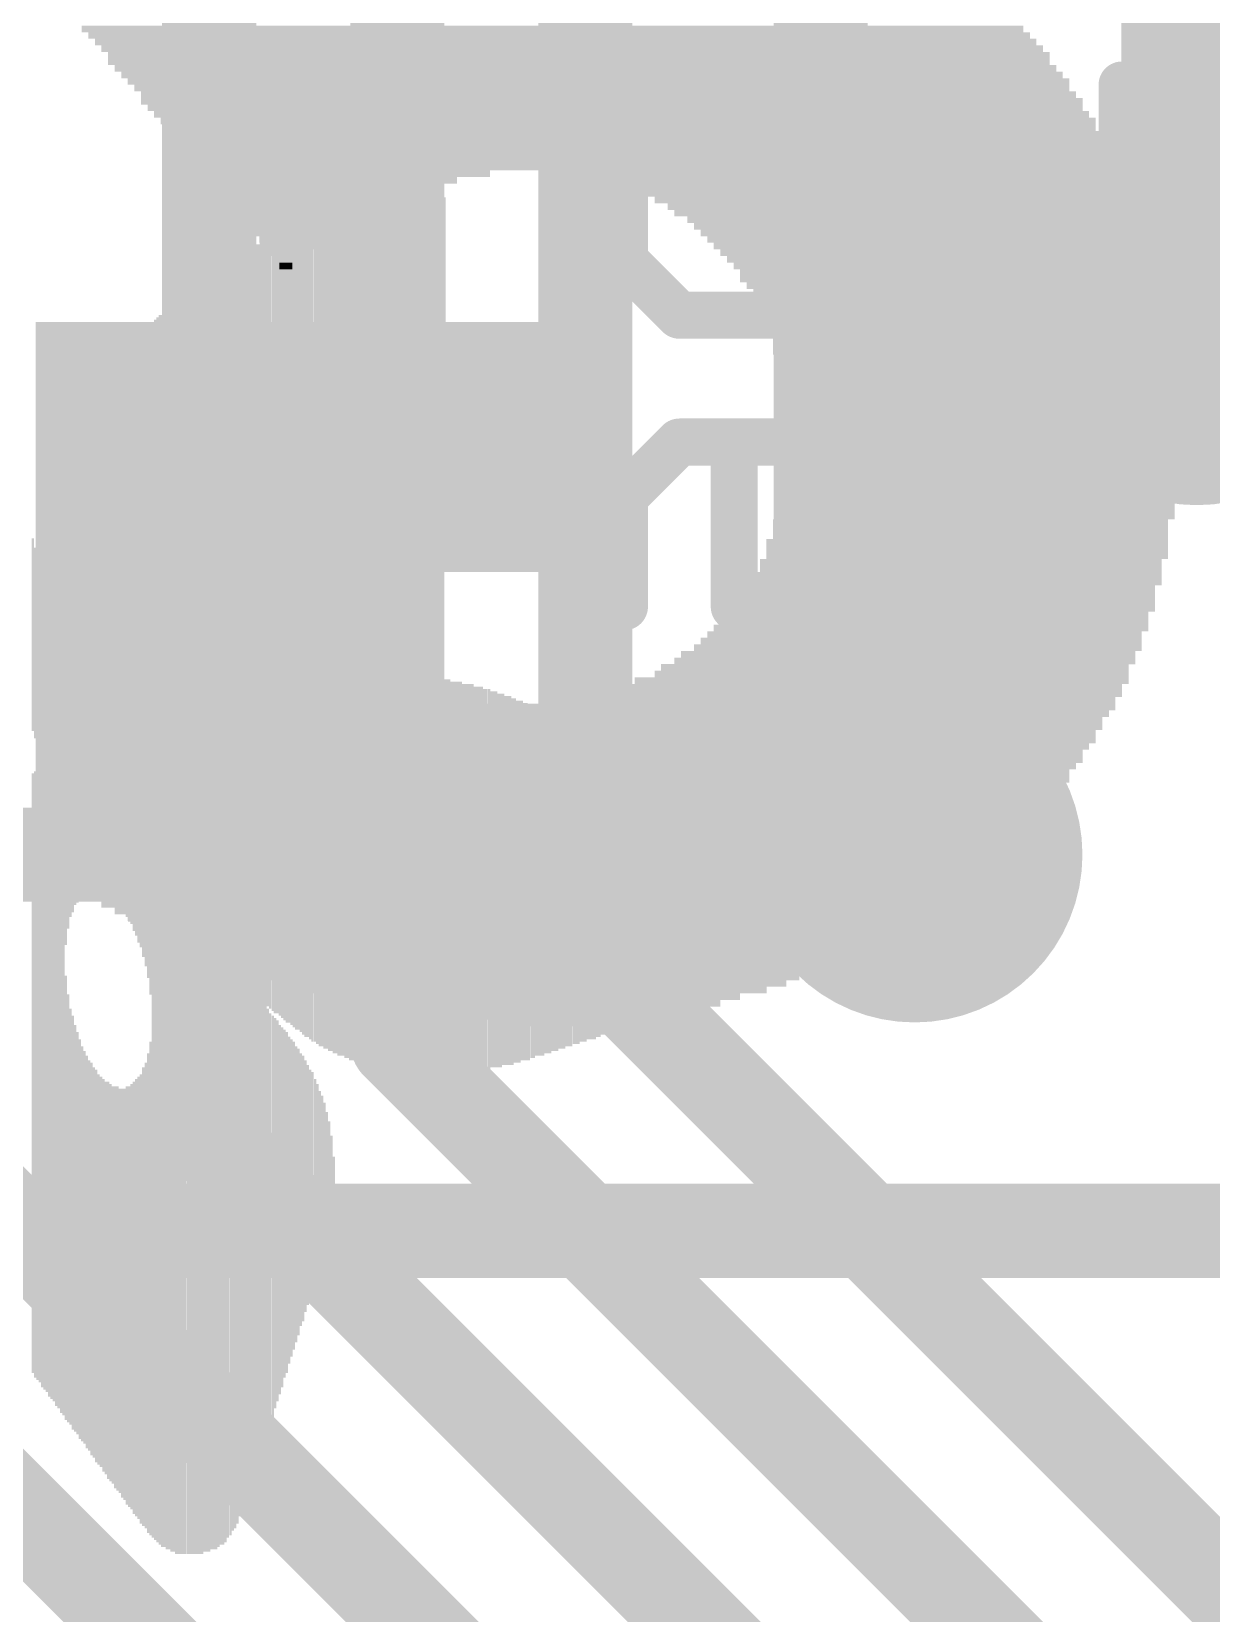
# Model space of a CAD drawing. Extents: x -0.4 to 51.3, y -0.4 to 23.4.
# Drawn here: x 17.174 to 20.359, y 4.174 to 8.446 of the extents above; entities that cross this region are included whole.
import ezdxf

# ---------------------------------------------------------------- set-up
doc = ezdxf.new("R2010")
doc.units = 0
for name, color, linetype in [('1', 12, 'CONTINUOUS'), ('16', 132, 'CONTINUOUS'), ('18', 110, 'CONTINUOUS'), ('21', 40, 'CONTINUOUS'), ('22', 6, 'CONTINUOUS')]:
    doc.layers.add(name, color=color, linetype=linetype)

# ---------------------------------------------------------------- blocks, each defined once
blk = doc.blocks.new('RECT')
blk.add_solid([(-0.5, -0.5), (0.5, -0.5), (-0.5, 0.5), (0.5, 0.5)])
blk = doc.blocks.new('ROUNDV')
at = {"const_width": 0.5}
blk.add_lwpolyline([(0, -0.25, 1), (0, 0.25, 1), (0, -0.25)], format="xyb", dxfattribs=at)

msp = doc.modelspace()

# ---------------------------------------------------------------- linework, layer by layer
at = {"layer": '1', "const_width": 0.254}
for points in [[(17.653, 5.461), (17.653, 10.033)], [(18.161, 9.779), (18.161, 5.715)], [(18.669, 5.969), (18.669, 9.525)], [(19.304, 9.398), (19.304, 6.477)], [(20.2432, 8.6016), (20.2432, 7.6968)], [(20.2432, 7.6968), (20.32, 7.62)], [(19.304, 6.477), (19.558, 6.223)], [(21.082, 3.556), (18.669, 5.969)], [(18.161, 5.715), (20.828, 3.048)], [(20.574, 2.54), (17.653, 5.461)], [(21.082, 1.27), (17.018, 5.334)], [(16.51, 5.08), (19.05, 2.54)]]:
    msp.add_lwpolyline(points, dxfattribs=at)
at = {"layer": '1', "const_width": 0.127}
for points in [[(20.2881, 7.7417, 1), (20.1983, 7.6519)], [(20.1797, 7.6968, 1), (20.3067, 7.6968)], [(20.2751, 7.5751, 1), (20.3649, 7.6649)], [(19.3489, 6.5219, 1), (19.2591, 6.4321)], [(19.2405, 6.477, 1), (19.3675, 6.477)], [(19.5131, 6.1781, 1), (19.6029, 6.2679)], [(18.7139, 6.0139, 1), (18.6241, 5.9241)], [(18.6055, 5.969, 1), (18.7325, 5.969)], [(18.2059, 5.7599, 1), (18.1161, 5.6701)], [(18.0975, 5.715, 1), (18.2245, 5.715)], [(17.6979, 5.5059, 1), (17.6081, 5.4161)], [(17.5895, 5.461, 1), (17.7165, 5.461)]]:
    msp.add_lwpolyline(points, format="xyb", dxfattribs=at)
at = {"layer": '16', "const_width": 0.254}
for points in [[(20.32, 14.986), (20.32, 7.62)], [(22.225, 7.62), (20.32, 7.62)], [(19.558, 6.223), (13.462, 6.223)], [(20.828, 5.207), (14.097, 5.207)]]:
    msp.add_lwpolyline(points, dxfattribs=at)
at = {"layer": '16', "const_width": 0.127}
for points in [[(20.32, 7.6835, 1), (20.32, 7.5565)], [(20.2565, 7.62, 1), (20.3835, 7.62)], [(19.558, 6.1595, 1), (19.558, 6.2865)]]:
    msp.add_lwpolyline(points, format="xyb", dxfattribs=at)
at = {"layer": '21'}
for points, const_width in [([(18.4777, 8.3047, 1), (18.4777, 8.2412)], 0.0635), ([(18.8061, 8.2729, 1), (18.7426, 8.2729)], 0.0635), ([(19.3992, 8.2729, 1), (19.3358, 8.2729)], 0.0635), ([(19.3675, 8.2412, 1), (19.3675, 8.3047)], 0.0635), ([(20.1499, 8.3016, 1), (20.0864, 8.3016)], 0.0635), ([(18.7968, 7.8505, 1), (18.7519, 7.8056)], 0.0635), ([(19.39, 7.8056, 1), (19.345, 7.8505)], 0.0635), ([(18.7426, 7.828, 1), (18.8061, 7.828)], 0.0635), ([(19.3358, 7.828, 1), (19.3992, 7.828)], 0.0635), ([(18.9226, 7.7115, 1), (18.9226, 7.648)], 0.0635), ([(18.9002, 7.6573, 1), (18.9451, 7.7022)], 0.0635), ([(19.1968, 7.7022, 1), (19.2417, 7.6573)], 0.0635), ([(19.2192, 7.648, 1), (19.2192, 7.7115)], 0.0635), ([(20.1182, 7.5334, 1), (20.1182, 7.4699)], 0.0635), ([(20.0864, 7.5016, 1), (20.1499, 7.5016)], 0.0635), ([(19.8402, 7.0426, 1), (19.8402, 7.2966, 1), (19.8402, 7.0426)], 0.4064), ([(18.9226, 7.3691, 1), (18.9226, 7.3056)], 0.0635), ([(18.9451, 7.3149, 1), (18.9002, 7.3598)], 0.0635), ([(19.1027, 7.3374, 1), (19.0392, 7.3374)], 0.0635), ([(19.3992, 7.3374, 1), (19.3358, 7.3374)], 0.0635), ([(19.3675, 7.3056, 1), (19.3675, 7.3691)], 0.0635), ([(18.8061, 7.1891, 1), (18.7426, 7.1891)], 0.0635), ([(18.7519, 7.2116, 1), (18.7968, 7.1666)], 0.0635), ([(18.7426, 6.8925, 1), (18.8061, 6.8925)], 0.0635), ([(19.0934, 6.915, 1), (19.0485, 6.8701)], 0.0635), ([(19.0392, 6.8925, 1), (19.1027, 6.8925)], 0.0635), ([(19.3358, 6.8925, 1), (19.3992, 6.8925)], 0.0635), ([(19.39, 6.8701, 1), (19.345, 6.915)], 0.0635), ([(19.1968, 6.7667, 1), (19.2417, 6.7218)], 0.0635), ([(19.1968, 6.7218, 1), (19.2417, 6.7667)], 0.0635)]:
    msp.add_lwpolyline(points, format="xyb", dxfattribs=dict(at, const_width=const_width))
at = {"layer": '21', "const_width": 0.127}
for points in [[(18.4777, 8.2729), (19.3675, 8.2729)], [(18.7743, 7.828), (18.7743, 8.2729)], [(19.3675, 8.2729), (19.3675, 7.828)], [(20.1182, 8.3016), (20.1182, 7.5016)], [(18.9226, 7.6797), (18.7743, 7.828)], [(19.3675, 7.828), (19.2192, 7.6797)], [(19.2192, 7.6797), (18.9226, 7.6797)], [(20.1182, 7.5016), (20.9182, 7.5016)], [(18.7743, 7.1891), (18.9226, 7.3374)], [(18.9226, 7.3374), (19.3675, 7.3374)], [(19.0709, 6.8925), (19.0709, 7.3374)], [(19.3675, 7.3374), (19.3675, 6.8925)], [(18.7743, 6.8925), (18.7743, 7.1891)], [(19.2192, 6.7442), (19.0709, 6.8925)], [(19.3675, 6.8925), (19.2192, 6.7442)]]:
    msp.add_lwpolyline(points, dxfattribs=at)

# ---------------------------------------------------------------- block references
at = {"layer": '18', "xscale": 0.9064, "yscale": 0.9064}
for p in [(20.32, 7.62), (20.32, 7.62), (19.558, 6.223), (19.558, 6.223)]:
    msp.add_blockref('ROUNDV', p, dxfattribs=at)
at = {"layer": '21', "rotation": 270}
for p, xscale, yscale in [((18.0594, 7.3946), 1.3589, 0.0064), ((18.0658, 7.4009), 1.3589, 0.0063), ((18.0721, 7.4041), 1.3526, 0.0064), ((18.0785, 7.4104), 1.3525, 0.0063), ((18.0848, 7.4136), 1.3462, 0.0064), ((18.0912, 7.42), 1.3462, 0.0063), ((18.0975, 7.4232), 1.3399, 0.0064), ((18.1039, 7.4295), 1.3398, 0.0063), ((18.1102, 7.4327), 1.3335, 0.0064), ((18.1166, 7.439), 1.3335, 0.0063), ((18.1229, 7.4422), 1.3272, 0.0064), ((18.1293, 7.4454), 1.3208, 0.0063), ((18.1356, 7.4486), 1.3145, 0.0064), ((18.142, 7.4549), 1.3144, 0.0063), ((18.1483, 7.4613), 1.3017, 0.0064), ((18.1547, 7.4644), 1.2954, 0.0063), ((18.161, 7.4676), 1.289, 0.0064), ((18.1674, 7.474), 1.2763, 0.0063), ((18.1737, 7.474), 1.2637, 0.0064), ((18.1801, 7.4803), 1.251, 0.0063), ((18.1864, 7.4835), 1.2446, 0.0064), ((18.1928, 7.4899), 1.2319, 0.0063), ((18.1991, 7.493), 1.2128, 0.0064), ((18.2055, 7.4994), 1.2001, 0.0063), ((18.2118, 7.5057), 1.1874, 0.0064), ((18.2182, 7.5089), 1.1684, 0.0063), ((18.2245, 7.5121), 1.1493, 0.0064), ((18.2309, 7.5216), 1.1303, 0.0063), ((18.2372, 7.5248), 1.1113, 0.0064), ((18.2436, 7.5311), 1.0858, 0.0063), ((18.2499, 7.5406), 1.0668, 0.0064), ((18.0086, 7.3597), 1.3525, 0.0064), ((18.015, 7.3629), 1.3589, 0.0063), ((18.0213, 7.3692), 1.3589, 0.0064), ((18.0277, 7.3723), 1.3525, 0.0063), ((18.034, 7.3756), 1.3589, 0.0064), ((18.0404, 7.3819), 1.3589, 0.0063), ((18.0467, 7.3851), 1.3525, 0.0064), ((18.0531, 7.3914), 1.3526, 0.0063), ((18.2563, 7.547), 1.0414, 0.0063), ((18.2626, 7.5565), 1.0096, 0.0064), ((18.269, 7.5629), 0.9715, 0.0063), ((18.2753, 7.5724), 0.9271, 0.0064), ((17.9451, 7.3152), 1.3526, 0.0064), ((17.9515, 7.3216), 1.3525, 0.0063), ((17.9578, 7.3216), 1.3525, 0.0064), ((17.9642, 7.3279), 1.3526, 0.0063), ((17.9705, 7.3342), 1.3525, 0.0064), ((17.9769, 7.3375), 1.3589, 0.0063), ((17.9832, 7.3406), 1.3526, 0.0064), ((17.9896, 7.347), 1.3525, 0.0063), ((17.9959, 7.3502), 1.3589, 0.0064), ((18.0023, 7.3533), 1.3526, 0.0063), ((18.2817, 7.5851), 0.8763, 0.0063), ((18.288, 7.601), 0.7937, 0.0064), ((17.8816, 7.1342), 1.6256, 0.0064), ((17.888, 7.1342), 1.6256, 0.0063), ((17.8943, 7.1343), 1.6383, 0.0064), ((17.9007, 7.1374), 1.6446, 0.0063), ((17.907, 7.1374), 1.6446, 0.0064), ((17.9134, 7.1374), 1.6574, 0.0063), ((17.9197, 7.1406), 1.6637, 0.0064), ((17.9261, 7.1406), 1.6764, 0.0063), ((17.9324, 7.1406), 1.6764, 0.0064), ((17.9388, 7.3089), 1.3525, 0.0063), ((17.8308, 7.1247), 1.5684, 0.0064), ((17.8372, 7.1215), 1.5748, 0.0063), ((17.8435, 7.1247), 1.5812, 0.0064), ((17.8498, 7.1279), 1.5875, 0.0063), ((17.8562, 7.1279), 1.6002, 0.0064), ((17.8626, 7.1279), 1.6002, 0.0063), ((17.8689, 7.1311), 1.6065, 0.0064), ((17.8753, 7.1343), 1.6129, 0.0063), ((17.7736, 7.1057), 1.5177, 0.0063), ((17.78, 7.1088), 1.524, 0.0064), ((17.7864, 7.1088), 1.524, 0.0063), ((17.7927, 7.112), 1.5304, 0.0064), ((17.7991, 7.1152), 1.5367, 0.0063), ((17.8054, 7.1152), 1.5494, 0.0064), ((17.8117, 7.1152), 1.5494, 0.0063), ((17.8181, 7.1184), 1.5557, 0.0064), ((17.8245, 7.1216), 1.5621, 0.0063), ((17.7102, 7.0866), 1.4668, 0.0063), ((17.7165, 7.0866), 1.4668, 0.0064), ((17.7229, 7.0898), 1.4732, 0.0063), ((17.7292, 7.093), 1.4795, 0.0064), ((17.7355, 7.0962), 1.4859, 0.0063), ((17.7419, 7.0962), 1.4859, 0.0064), ((17.7483, 7.0993), 1.4922, 0.0063), ((17.7546, 7.1025), 1.4986, 0.0064), ((17.761, 7.1025), 1.4986, 0.0063), ((17.7673, 7.1025), 1.5113, 0.0064), ((17.653, 7.3597), 0.8319, 0.0064), ((17.6593, 7.3597), 0.8445, 0.0063), ((17.6657, 7.3501), 0.8636, 0.0064), ((17.6721, 7.3375), 0.9017, 0.0063), ((17.6784, 7.0739), 1.4414, 0.0064), ((17.6848, 7.0771), 1.4478, 0.0063), ((17.6911, 7.0771), 1.4478, 0.0064), ((17.6974, 7.0803), 1.4541, 0.0063), ((17.7038, 7.0835), 1.4605, 0.0064), ((17.6022, 7.3502), 0.7747, 0.0064), ((17.6086, 7.3533), 0.781, 0.0063), ((17.6149, 7.3565), 0.7874, 0.0064), ((17.6212, 7.3565), 0.7874, 0.0063), ((17.6276, 7.3597), 0.7937, 0.0064), ((17.634, 7.3597), 0.8065, 0.0063), ((17.6403, 7.3628), 0.8128, 0.0064), ((17.6467, 7.3597), 0.8191, 0.0063), ((17.5387, 7.3089), 0.7683, 0.0064), ((17.545, 7.3152), 0.7684, 0.0063), ((17.5514, 7.3184), 0.762, 0.0064), ((17.5578, 7.3216), 0.7683, 0.0063), ((17.5641, 7.3279), 0.7684, 0.0064), ((17.5705, 7.3311), 0.762, 0.0063), ((17.5768, 7.3342), 0.7683, 0.0064), ((17.5831, 7.3406), 0.7684, 0.0063), ((17.5895, 7.3438), 0.7747, 0.0064), ((17.5959, 7.3438), 0.7747, 0.0063), ((17.4816, 7.2581), 0.7811, 0.0063), ((17.4879, 7.2644), 0.781, 0.0064), ((17.4943, 7.2708), 0.7811, 0.0063), ((17.5006, 7.274), 0.7747, 0.0064), ((17.5069, 7.2803), 0.7747, 0.0063), ((17.5133, 7.2898), 0.7684, 0.0064), ((17.5197, 7.293), 0.7747, 0.0063), ((17.526, 7.2993), 0.762, 0.0064), ((17.5324, 7.3025), 0.7684, 0.0063), ((17.4307, 7.1977), 0.8128, 0.0063), ((17.4371, 7.2041), 0.8128, 0.0064), ((17.4435, 7.2136), 0.8064, 0.0063), ((17.4498, 7.2232), 0.8001, 0.0064), ((17.4562, 7.2294), 0.8001, 0.0063), ((17.4625, 7.239), 0.7938, 0.0064), ((17.4688, 7.2454), 0.7937, 0.0063), ((17.4752, 7.2517), 0.781, 0.0064), ((17.3926, 7.1374), 0.8572, 0.0063), ((17.399, 7.1501), 0.8446, 0.0064), ((17.4054, 7.1628), 0.8446, 0.0063), ((17.4117, 7.1692), 0.8319, 0.0064), ((17.4181, 7.1787), 0.8255, 0.0063), ((17.4244, 7.1882), 0.8192, 0.0064), ((17.3482, 6.8231), 1.397, 0.0064), ((17.3545, 6.8262), 1.4033, 0.0063), ((17.3609, 7.0644), 0.9398, 0.0064), ((17.3673, 7.0834), 0.9144, 0.0063), ((17.3736, 7.1025), 0.889, 0.0064), ((17.38, 7.1152), 0.8763, 0.0063), ((17.3863, 7.1279), 0.8636, 0.0064), ((17.3164, 6.7976), 1.3589, 0.0063), ((17.3228, 6.804), 1.3716, 0.0064), ((17.3292, 6.8104), 1.3716, 0.0063), ((17.3355, 6.8136), 1.3779, 0.0064), ((17.3419, 6.8168), 1.3843, 0.0063), ((17.2911, 6.7628), 1.3525, 0.0063), ((17.2974, 6.7723), 1.3589, 0.0064), ((17.3038, 6.7818), 1.3526, 0.0063), ((17.3101, 6.7914), 1.3589, 0.0064), ((17.2657, 6.6897), 1.4224, 0.0063), ((17.272, 6.7152), 1.3843, 0.0064), ((17.2783, 6.7374), 1.3653, 0.0063), ((17.2847, 6.75), 1.3653, 0.0064), ((17.2466, 6.0421), 2.6289, 0.0064), ((17.253, 6.0452), 2.6606, 0.0063), ((17.2593, 6.0452), 2.6734, 0.0064), ((17.2276, 6.0325), 2.559, 0.0063), ((17.2339, 6.0389), 2.5845, 0.0064), ((17.2402, 6.0389), 2.6099, 0.0063), ((17.2149, 6.023), 2.5019, 0.0063), ((17.2212, 6.0262), 2.5337, 0.0064), ((17.2085, 6.0135), 2.4701, 0.0064), ((17.2021, 5.9976), 2.4257, 0.0063), ((17.1768, 6.8168), 0.5207, 0.0063), ((17.1831, 6.7945), 0.5144, 0.0064), ((17.1895, 6.7723), 0.5207, 0.0063), ((17.1958, 5.9023), 2.2098, 0.0064), ((17.6721, 6.604), 0.5016, 0.0063), ((17.6657, 6.5818), 0.4572, 0.0064), ((17.653, 6.5564), 0.4064, 0.0064), ((17.6593, 6.5659), 0.4254, 0.0063), ((17.634, 6.531), 0.3556, 0.0063), ((17.6403, 6.5405), 0.3746, 0.0064), ((17.6467, 6.5469), 0.3873, 0.0063), ((17.6149, 6.512), 0.3175, 0.0064), ((17.6212, 6.5151), 0.3238, 0.0063), ((17.6276, 6.5247), 0.3429, 0.0064), ((18.0277, 6.169), 0.9906, 0.0063), ((18.034, 6.1659), 0.9969, 0.0064), ((18.0404, 6.1659), 0.9969, 0.0063), ((18.0467, 6.1691), 1.0033, 0.0064), ((18.0531, 6.1659), 1.0097, 0.0063), ((18.0594, 6.1659), 1.0097, 0.0064), ((18.0658, 6.169), 1.016, 0.0063), ((18.0721, 6.1659), 1.0223, 0.0064), ((18.0785, 6.1659), 1.0223, 0.0063), ((18.0848, 6.1659), 1.0223, 0.0064), ((18.0912, 6.1691), 1.0287, 0.0063), ((18.0975, 6.1659), 1.0351, 0.0064), ((18.1039, 6.1659), 1.0351, 0.0063), ((18.1102, 6.1659), 1.0351, 0.0064), ((18.1166, 6.169), 1.0414, 0.0063), ((18.1229, 6.1659), 1.0477, 0.0064), ((18.1293, 6.1659), 1.0477, 0.0063), ((18.1356, 6.1659), 1.0477, 0.0064), ((18.142, 6.1659), 1.0477, 0.0063), ((18.1483, 6.1691), 1.0541, 0.0064), ((18.1547, 6.1659), 1.0605, 0.0063), ((18.161, 6.1659), 1.0605, 0.0064), ((18.1674, 6.1659), 1.0605, 0.0063), ((18.1737, 6.1659), 1.0605, 0.0064), ((18.1801, 6.1659), 1.0605, 0.0063), ((18.1864, 6.1659), 1.0605, 0.0064), ((18.1928, 6.1659), 1.0605, 0.0063), ((18.1991, 6.1659), 1.0605, 0.0064), ((18.2055, 6.1659), 1.0605, 0.0063), ((18.2118, 6.1659), 1.0605, 0.0064), ((18.2182, 6.1627), 1.0668, 0.0063), ((18.2245, 6.1627), 1.0668, 0.0064), ((18.2309, 6.1627), 1.0668, 0.0063), ((18.2372, 6.1627), 1.0668, 0.0064), ((18.2436, 6.1627), 1.0668, 0.0063), ((18.2499, 6.1627), 1.0668, 0.0064), ((18.2563, 6.1627), 1.0668, 0.0063), ((18.2626, 6.1627), 1.0668, 0.0064), ((18.269, 6.1627), 1.0668, 0.0063), ((18.2753, 6.1627), 1.0668, 0.0064), ((18.2817, 6.1627), 1.0668, 0.0063), ((18.288, 6.1627), 1.0668, 0.0064), ((18.2944, 6.1627), 1.0668, 0.0063), ((18.3007, 6.1627), 1.0668, 0.0064), ((18.3071, 6.1627), 1.0541, 0.0063), ((18.3134, 6.1627), 1.0541, 0.0064), ((18.3198, 6.1627), 1.0541, 0.0063), ((18.3261, 6.1627), 1.0541, 0.0064), ((18.3325, 6.1627), 1.0541, 0.0063), ((18.3388, 6.1595), 1.0478, 0.0064), ((18.3452, 6.1595), 1.0478, 0.0063), ((18.3515, 6.1595), 1.0478, 0.0064), ((18.3578, 6.1595), 1.0478, 0.0063), ((18.3642, 6.1595), 1.0478, 0.0064), ((18.3706, 6.1563), 1.0414, 0.0063), ((18.3769, 6.1595), 1.035, 0.0064), ((18.3833, 6.1595), 1.035, 0.0063), ((18.3896, 6.1595), 1.035, 0.0064), ((18.3959, 6.1564), 1.0287, 0.0063), ((18.4023, 6.1564), 1.0287, 0.0064), ((18.4087, 6.1564), 1.0287, 0.0063), ((18.415, 6.1563), 1.016, 0.0064), ((18.4214, 6.1563), 1.016, 0.0063), ((18.4277, 6.1563), 1.016, 0.0064), ((17.5959, 6.4897), 0.2858, 0.0063), ((17.6022, 6.4961), 0.2985, 0.0064), ((17.6086, 6.5056), 0.3048, 0.0063), ((17.9388, 6.4611), 0.3302, 0.0063), ((17.9451, 6.4643), 0.3366, 0.0064), ((17.9515, 6.4611), 0.3429, 0.0063), ((17.9578, 6.4643), 0.3492, 0.0064), ((17.9642, 6.4611), 0.3556, 0.0063), ((17.9705, 6.458), 0.3619, 0.0064), ((17.9769, 6.4611), 0.3683, 0.0063), ((17.9832, 6.458), 0.3747, 0.0064), ((17.9896, 6.4548), 0.381, 0.0063), ((17.9959, 6.4548), 0.3937, 0.0064), ((18.0023, 6.4516), 0.4, 0.0063), ((18.0086, 6.4484), 0.4064, 0.0064), ((18.015, 6.4485), 0.4191, 0.0063), ((18.0213, 6.4421), 0.4318, 0.0064), ((18.434, 6.1532), 1.0097, 0.0063), ((18.4404, 6.1532), 1.0097, 0.0064), ((18.4468, 6.1564), 1.0033, 0.0063), ((18.4531, 6.1532), 0.9969, 0.0064), ((18.4595, 6.1532), 0.9969, 0.0063), ((18.4658, 6.1532), 0.9969, 0.0064), ((18.4721, 6.15), 0.9906, 0.0063), ((18.4785, 6.1532), 0.9843, 0.0064), ((18.4849, 6.15), 0.9779, 0.0063), ((18.4912, 6.15), 0.9779, 0.0064), ((18.4976, 6.1532), 0.9715, 0.0063), ((18.5039, 6.15), 0.9652, 0.0064), ((18.5102, 6.15), 0.9652, 0.0063), ((18.5166, 6.1468), 0.9588, 0.0064), ((18.523, 6.15), 0.9525, 0.0063), ((17.5641, 6.4611), 0.2413, 0.0064), ((17.5705, 6.4675), 0.254, 0.0063), ((17.5768, 6.4707), 0.2603, 0.0064), ((17.5831, 6.4802), 0.2667, 0.0063), ((17.5895, 6.4834), 0.2731, 0.0064), ((18.5293, 6.1468), 0.9462, 0.0064), ((18.5357, 6.15), 0.9398, 0.0063), ((18.542, 6.1468), 0.9334, 0.0064), ((18.5483, 6.1468), 0.9334, 0.0063), ((18.5547, 6.1437), 0.9271, 0.0064), ((18.5611, 6.1468), 0.9208, 0.0063), ((18.5674, 6.1436), 0.9144, 0.0064), ((18.5738, 6.1436), 0.9144, 0.0063), ((18.5801, 6.1437), 0.9017, 0.0064), ((18.5864, 6.1437), 0.9017, 0.0063), ((18.5928, 6.1405), 0.8953, 0.0064), ((18.5992, 6.1405), 0.8827, 0.0063), ((18.6055, 6.1405), 0.8827, 0.0064), ((17.526, 6.4294), 0.2159, 0.0064), ((17.5324, 6.4358), 0.2159, 0.0063), ((17.5387, 6.4389), 0.2222, 0.0064), ((17.545, 6.4453), 0.2223, 0.0063), ((17.5514, 6.4516), 0.235, 0.0064), ((17.5578, 6.458), 0.2349, 0.0063), ((18.6119, 6.1372), 0.8763, 0.0063), ((18.6182, 6.1373), 0.8636, 0.0064), ((18.6245, 6.1373), 0.8636, 0.0063), ((18.6309, 6.1341), 0.8572, 0.0064), ((18.6373, 6.1372), 0.8509, 0.0063), ((18.6436, 6.1341), 0.8446, 0.0064), ((18.65, 6.1309), 0.8382, 0.0063), ((18.6563, 6.1341), 0.8318, 0.0064), ((18.6626, 6.131), 0.8255, 0.0063), ((18.669, 6.1278), 0.8191, 0.0064), ((17.3609, 6.3278), 0.4064, 0.0064), ((17.3673, 6.3151), 0.3937, 0.0063), ((17.4816, 6.2103), 0.5778, 0.0063), ((17.4879, 6.1976), 0.616, 0.0064), ((17.4943, 6.3913), 0.2286, 0.0063), ((17.5006, 6.404), 0.2159, 0.0064), ((17.5069, 6.4135), 0.2096, 0.0063), ((17.5133, 6.4199), 0.2095, 0.0064), ((17.5197, 6.4262), 0.2096, 0.0063), ((18.6754, 6.1278), 0.8065, 0.0063), ((18.6817, 6.1278), 0.8065, 0.0064), ((18.6881, 6.1246), 0.8001, 0.0063), ((18.6944, 6.1214), 0.7938, 0.0064), ((18.7007, 6.1214), 0.781, 0.0063), ((18.7071, 6.1214), 0.781, 0.0064), ((18.7135, 6.1214), 0.7684, 0.0063), ((18.7198, 6.1182), 0.762, 0.0064), ((18.7262, 6.1182), 0.762, 0.0063), ((17.1895, 5.6325), 1.6573, 0.0063), ((17.3736, 6.3056), 0.3747, 0.0064), ((17.38, 6.2992), 0.3746, 0.0063), ((17.3863, 6.2961), 0.3683, 0.0064), ((17.3926, 6.2929), 0.3747, 0.0063), ((17.399, 6.2865), 0.3746, 0.0064), ((17.4054, 6.2833), 0.381, 0.0063), ((17.4117, 6.2801), 0.3873, 0.0064), ((17.4181, 6.2738), 0.4, 0.0063), ((17.4244, 6.2706), 0.4064, 0.0064), ((17.4307, 6.2643), 0.4191, 0.0063), ((17.4371, 6.2579), 0.4318, 0.0064), ((17.4435, 6.2548), 0.4381, 0.0063), ((17.4498, 6.2484), 0.4636, 0.0064), ((17.4562, 6.242), 0.4763, 0.0063), ((17.4625, 6.2357), 0.5016, 0.0064), ((17.4688, 6.2294), 0.5143, 0.0063), ((17.4752, 6.2199), 0.5461, 0.0064), ((18.7325, 6.1151), 0.7557, 0.0064), ((18.7388, 6.1151), 0.7429, 0.0063), ((18.7452, 6.1119), 0.7366, 0.0064), ((18.7516, 6.1119), 0.7366, 0.0063), ((18.7579, 6.1119), 0.7239, 0.0064), ((18.7643, 6.1087), 0.7176, 0.0063), ((18.7706, 6.1055), 0.7112, 0.0064), ((18.7769, 6.1087), 0.7048, 0.0063), ((18.7833, 6.1056), 0.6985, 0.0064), ((17.1768, 5.6325), 1.6193, 0.0063), ((17.1831, 5.6292), 1.6383, 0.0064), ((18.7897, 6.1024), 0.6921, 0.0063), ((18.796, 6.1055), 0.6858, 0.0064), ((18.8024, 6.1024), 0.6795, 0.0063), ((18.8087, 6.0991), 0.6731, 0.0064), ((18.815, 6.1024), 0.6667, 0.0063), ((18.8214, 6.0992), 0.6604, 0.0064), ((18.8278, 6.096), 0.654, 0.0063), ((18.8341, 6.096), 0.6414, 0.0064), ((18.8405, 6.096), 0.6414, 0.0063), ((18.8468, 6.0928), 0.635, 0.0064), ((18.8531, 6.0897), 0.6287, 0.0063), ((18.8595, 6.0929), 0.6223, 0.0064), ((18.8659, 6.0897), 0.6159, 0.0063), ((18.8722, 6.0865), 0.6096, 0.0064), ((18.8786, 6.0865), 0.5969, 0.0063), ((18.8849, 6.0865), 0.5969, 0.0064), ((18.8912, 6.0833), 0.5906, 0.0063), ((18.8976, 6.0833), 0.5778, 0.0064), ((18.904, 6.0802), 0.5715, 0.0063), ((18.9103, 6.0802), 0.5715, 0.0064), ((18.9167, 6.0801), 0.5588, 0.0063), ((18.923, 6.077), 0.5525, 0.0064), ((18.9293, 6.077), 0.5525, 0.0063), ((18.9357, 6.077), 0.5397, 0.0064), ((18.9421, 6.0738), 0.5334, 0.0063), ((18.9484, 6.0706), 0.527, 0.0064), ((18.9548, 6.0738), 0.5207, 0.0063), ((18.9611, 6.0706), 0.5144, 0.0064), ((18.9674, 6.0674), 0.508, 0.0063), ((18.9738, 6.0706), 0.5016, 0.0064), ((18.9802, 6.0675), 0.4953, 0.0063), ((18.9865, 6.0643), 0.4889, 0.0064), ((18.9929, 6.0643), 0.4763, 0.0063), ((18.9992, 6.0643), 0.4763, 0.0064), ((19.0055, 6.0611), 0.4699, 0.0063), ((19.0119, 6.0611), 0.4572, 0.0064), ((19.0183, 6.0579), 0.4508, 0.0063), ((19.0246, 6.0579), 0.4508, 0.0064), ((17.4943, 6.0579), 0.4254, 0.0063), ((17.5006, 5.3117), 1.8669, 0.0064), ((17.5069, 5.3055), 1.8669, 0.0063), ((19.031, 6.0548), 0.4445, 0.0063), ((19.0373, 6.0547), 0.4318, 0.0064), ((19.0436, 6.0547), 0.4318, 0.0063), ((19.05, 6.0548), 0.4191, 0.0064), ((19.0564, 6.0516), 0.4127, 0.0063), ((19.0627, 6.0516), 0.4127, 0.0064), ((19.0691, 6.0484), 0.4064, 0.0063), ((19.0754, 6.0484), 0.3937, 0.0064), ((19.0817, 6.0452), 0.3874, 0.0063), ((19.0881, 6.0452), 0.3874, 0.0064), ((17.5133, 5.2959), 1.8606, 0.0064), ((17.5197, 5.2927), 1.8669, 0.0063), ((17.526, 5.2832), 1.8606, 0.0064), ((17.5324, 5.2832), 1.8606, 0.0063), ((17.5387, 5.2769), 1.8605, 0.0064), ((17.545, 5.2737), 1.8542, 0.0063), ((17.5514, 5.2673), 1.8542, 0.0064), ((17.5578, 5.2673), 1.8542, 0.0063), ((19.0945, 6.0452), 0.3746, 0.0063), ((19.1008, 6.0421), 0.3683, 0.0064), ((19.1072, 6.0421), 0.3683, 0.0063), ((19.1135, 6.042), 0.3556, 0.0064), ((19.1198, 6.0389), 0.3493, 0.0063), ((19.1262, 6.0357), 0.3429, 0.0064), ((19.1326, 6.0389), 0.3365, 0.0063), ((19.1389, 6.0357), 0.3302, 0.0064), ((19.1453, 6.0325), 0.3238, 0.0063), ((17.5641, 5.261), 1.8542, 0.0064), ((17.5705, 5.261), 1.8542, 0.0063), ((17.5768, 5.2578), 1.8478, 0.0064), ((17.5831, 5.2578), 1.8478, 0.0063), ((17.5895, 5.2546), 1.8415, 0.0064), ((17.5959, 5.2546), 1.8415, 0.0063), ((17.6022, 5.2515), 1.8351, 0.0064), ((17.6086, 5.2515), 1.8351, 0.0063), ((17.6149, 5.2483), 1.8288, 0.0064), ((17.6212, 5.2483), 1.8288, 0.0063), ((17.6276, 5.2451), 1.8224, 0.0064), ((17.634, 5.2451), 1.8224, 0.0063), ((17.6403, 5.2483), 1.8161, 0.0064), ((17.6467, 5.2483), 1.8161, 0.0063), ((17.9896, 5.9214), 0.4699, 0.0063), ((17.9959, 5.9214), 0.4699, 0.0064), ((18.0023, 5.9214), 0.4826, 0.0063), ((18.0086, 5.9245), 0.4889, 0.0064), ((18.015, 5.9278), 0.4953, 0.0063), ((18.0213, 5.9277), 0.508, 0.0064), ((19.1516, 6.0325), 0.3112, 0.0064), ((19.1579, 6.0325), 0.3112, 0.0063), ((19.1643, 6.0293), 0.3048, 0.0064), ((19.1707, 6.0293), 0.2921, 0.0063), ((19.177, 6.0293), 0.2921, 0.0064), ((19.1834, 6.0262), 0.2857, 0.0063), ((19.1897, 6.0262), 0.2731, 0.0064), ((19.196, 6.023), 0.2667, 0.0063), ((19.2024, 6.0262), 0.2603, 0.0064), ((17.653, 5.2451), 1.8098, 0.0064), ((17.6593, 5.2483), 1.8034, 0.0063), ((17.6657, 5.2451), 1.797, 0.0064), ((17.6721, 5.2451), 1.797, 0.0063), ((17.6784, 5.2483), 1.7907, 0.0064), ((17.6848, 5.2515), 1.7843, 0.0063), ((17.6911, 5.2515), 1.7843, 0.0064), ((17.6974, 5.2515), 1.7717, 0.0063), ((17.7038, 5.2578), 1.759, 0.0064), ((17.7102, 5.261), 1.7526, 0.0063), ((17.7165, 5.2674), 1.7399, 0.0064), ((17.7229, 5.2673), 1.7272, 0.0063), ((17.7292, 5.2736), 1.7145, 0.0064), ((17.7355, 5.2832), 1.6954, 0.0063), ((17.7419, 5.2896), 1.6827, 0.0064), ((17.7483, 5.2991), 1.6637, 0.0063), ((17.7546, 5.3086), 1.6446, 0.0064), ((17.761, 5.3213), 1.6192, 0.0063), ((17.7673, 5.3245), 1.6002, 0.0064), ((17.7736, 5.3372), 1.5748, 0.0063), ((17.78, 5.3467), 1.5558, 0.0064), ((17.7864, 5.3563), 1.5367, 0.0063), ((17.7927, 5.3658), 1.5177, 0.0064), ((17.7991, 5.3784), 1.4923, 0.0063), ((17.8054, 5.3848), 1.4796, 0.0064), ((17.8117, 5.969), 0.3112, 0.0063), ((17.8181, 5.9659), 0.3175, 0.0064), ((17.8245, 5.9627), 0.3239, 0.0063), ((17.8308, 5.9595), 0.3302, 0.0064), ((17.8372, 5.9595), 0.3302, 0.0063), ((17.8435, 5.9563), 0.3366, 0.0064), ((17.8498, 5.9531), 0.3429, 0.0063), ((17.8562, 5.95), 0.3493, 0.0064), ((17.8626, 5.9468), 0.3556, 0.0063), ((17.8689, 5.9468), 0.3556, 0.0064), ((17.8753, 5.9436), 0.362, 0.0063), ((17.8816, 5.9405), 0.3683, 0.0064), ((17.888, 5.9373), 0.3747, 0.0063), ((17.8943, 5.9373), 0.3747, 0.0064), ((17.9007, 5.9341), 0.381, 0.0063), ((17.907, 5.9309), 0.3874, 0.0064), ((17.9134, 5.9309), 0.4, 0.0063), ((17.9197, 5.9309), 0.4, 0.0064), ((17.9261, 5.9277), 0.4064, 0.0063), ((17.9324, 5.9245), 0.4127, 0.0064), ((17.9388, 5.9245), 0.4127, 0.0063), ((17.9451, 5.9245), 0.4255, 0.0064), ((17.9515, 5.9214), 0.4318, 0.0063), ((17.9578, 5.9214), 0.4318, 0.0064), ((17.9642, 5.9214), 0.4445, 0.0063), ((17.9705, 5.9214), 0.4445, 0.0064), ((17.9769, 5.9182), 0.4508, 0.0063), ((17.9832, 5.9214), 0.4572, 0.0064), ((19.2088, 6.023), 0.254, 0.0063), ((19.2151, 6.023), 0.2413, 0.0064), ((19.2215, 6.0198), 0.235, 0.0063), ((19.2278, 6.0198), 0.2222, 0.0064), ((19.2341, 6.0198), 0.2222, 0.0063), ((19.2405, 6.0198), 0.2096, 0.0064), ((19.2469, 6.0198), 0.1968, 0.0063), ((19.2532, 6.0198), 0.1842, 0.0064), ((19.2596, 6.0198), 0.1714, 0.0063), ((19.2659, 6.0166), 0.1524, 0.0064), ((19.2722, 6.0198), 0.1334, 0.0063), ((19.2786, 6.023), 0.1016, 0.0064), ((19.285, 6.023), 0.0635, 0.0063), ((17.2657, 5.2959), 1.2002, 0.0063), ((17.272, 5.2674), 1.1557, 0.0064), ((17.2783, 5.2451), 1.124, 0.0063), ((17.2847, 5.2292), 1.1176, 0.0064), ((17.8117, 5.2356), 1.143, 0.0063), ((17.8181, 5.242), 1.1049, 0.0064), ((17.8245, 5.2451), 1.0858, 0.0063), ((17.8308, 5.2546), 1.0541, 0.0064), ((17.8372, 5.261), 1.0287, 0.0063), ((17.2911, 5.2134), 1.0985, 0.0063), ((17.2974, 5.2007), 1.0859, 0.0064), ((17.3038, 5.1848), 1.0795, 0.0063), ((17.8435, 5.2641), 0.9969, 0.0064), ((17.8498, 5.2705), 0.9716, 0.0063), ((17.8562, 5.28), 0.9398, 0.0064), ((17.8626, 5.2832), 0.9208, 0.0063), ((17.8689, 5.2896), 0.8827, 0.0064), ((17.8753, 5.2959), 0.8572, 0.0063), ((17.3101, 5.1721), 1.0668, 0.0064), ((17.3164, 5.1626), 1.0605, 0.0063), ((17.4879, 5.0387), 1.2954, 0.0064), ((17.4943, 5.0514), 1.3335, 0.0063), ((17.8816, 5.3022), 0.8319, 0.0064), ((17.888, 5.3055), 0.8001, 0.0063), ((17.8943, 5.3117), 0.7747, 0.0064), ((17.9007, 5.3181), 0.7366, 0.0063), ((17.3228, 5.1498), 1.0605, 0.0064), ((17.3292, 5.1404), 1.0541, 0.0063), ((17.3355, 5.1308), 1.0604, 0.0064), ((17.3419, 5.1212), 1.0541, 0.0063), ((17.3482, 5.1118), 1.0605, 0.0064), ((17.4752, 5.0292), 1.2382, 0.0064), ((17.4816, 5.0324), 1.2573, 0.0063), ((17.907, 5.3213), 0.7176, 0.0064), ((17.9134, 5.3277), 0.6795, 0.0063), ((17.9197, 5.3308), 0.6477, 0.0064), ((17.9261, 5.334), 0.616, 0.0063), ((17.3545, 5.1023), 1.0541, 0.0063), ((17.3609, 5.0959), 1.0541, 0.0064), ((17.3673, 5.0864), 1.0605, 0.0063), ((17.3736, 5.08), 1.0604, 0.0064), ((17.38, 5.0737), 1.0731, 0.0063), ((17.3863, 5.0673), 1.0732, 0.0064), ((17.3926, 5.061), 1.0731, 0.0063), ((17.399, 5.0546), 1.0858, 0.0064), ((17.4054, 5.0514), 1.0922, 0.0063), ((17.4307, 5.0324), 1.1303, 0.0063), ((17.4371, 5.0292), 1.1366, 0.0064), ((17.4435, 5.0292), 1.1494, 0.0063), ((17.4498, 5.026), 1.1684, 0.0064), ((17.4562, 5.0261), 1.1811, 0.0063), ((17.4625, 5.026), 1.1938, 0.0064), ((17.4688, 5.0229), 1.2129, 0.0063), ((17.9324, 5.3403), 0.5905, 0.0064), ((17.9388, 5.3436), 0.5461, 0.0063), ((17.9451, 5.3436), 0.5207, 0.0064), ((17.4117, 5.0451), 1.0922, 0.0064), ((17.4181, 5.0388), 1.1049, 0.0063), ((17.4244, 5.0356), 1.1113, 0.0064), ((17.9515, 5.3467), 0.4762, 0.0063), ((17.9578, 5.3498), 0.4445, 0.0064), ((17.9642, 5.3499), 0.4064, 0.0063), ((17.9705, 5.3531), 0.3493, 0.0064), ((17.9769, 5.3563), 0.2921, 0.0063), ((17.9832, 5.3594), 0.2096, 0.0064), ((17.9896, 5.3626), 0.0889, 0.0063)]:
    msp.add_blockref('RECT', p, dxfattribs=dict(at, xscale=xscale, yscale=yscale))
at = {"layer": '22', "yscale": 0.0178, "rotation": 180}
for p, xscale in [((18.5801, 8.4531), 2.5425), ((18.5979, 8.4353), 2.5425), ((18.6157, 8.4176), 2.5425), ((18.6334, 8.3998), 2.5425), ((18.6512, 8.382), 2.5425), ((18.6512, 8.3642), 2.5425), ((18.669, 8.3464), 2.5425), ((18.6868, 8.3287), 2.5425), ((18.7046, 8.3109), 2.5425), ((18.7135, 8.2931), 2.5248), ((18.7312, 8.2753), 2.5248), ((18.7401, 8.2575), 2.5425), ((18.749, 8.2398), 2.5248), ((18.7668, 8.222), 2.5248), ((18.7846, 8.2042), 2.5248), ((18.7935, 8.1864), 2.507), ((18.8112, 8.1686), 2.507), ((18.8112, 8.1509), 2.507), ((18.829, 8.1331), 2.507), ((18.8468, 8.1153), 2.507), ((18.8557, 8.0975), 2.4892), ((18.8735, 8.0797), 2.4892), ((18.0289, 8.062), 0.7645), ((17.9845, 8.0442), 0.6756), ((17.9578, 8.0264), 0.5867), ((19.3802, 8.062), 1.4757), ((19.4246, 8.0442), 1.3868), ((19.4602, 8.0264), 1.3513), ((17.94, 8.0086), 0.5156), ((17.9311, 7.9908), 0.4623), ((19.478, 8.0086), 1.3157), ((19.5047, 7.9908), 1.2979), ((17.9222, 7.9731), 0.4089), ((17.9045, 7.9553), 0.3734), ((17.8956, 7.9375), 0.32), ((19.5224, 7.9731), 1.2624), ((19.5402, 7.9553), 1.2624), ((19.558, 7.9375), 1.2268), ((17.8867, 7.9197), 0.2667), ((17.8867, 7.9019), 0.2311), ((19.5669, 7.9197), 1.209), ((19.5847, 7.9019), 1.209), ((17.8778, 7.8842), 0.1778), ((17.8778, 7.8664), 0.1422), ((19.5936, 7.8842), 1.1913), ((19.6025, 7.8664), 1.1735), ((17.8689, 7.8486), 0.1245), ((17.86, 7.8308), 0.0711), ((17.86, 7.813), 0.0356), ((19.6202, 7.8486), 1.1735), ((19.6291, 7.8308), 1.1557), ((19.638, 7.813), 1.1379), ((19.6469, 7.7953), 1.1201), ((19.6558, 7.7775), 1.1379), ((19.6647, 7.7597), 1.1201), ((19.6736, 7.7419), 1.1024), ((19.6736, 7.7241), 1.1024), ((19.6913, 7.7064), 1.1024), ((19.6913, 7.6886), 1.1024), ((17.9311, 7.653), 1.4935), ((19.7002, 7.6708), 1.0846), ((19.7002, 7.653), 1.0846), ((17.9311, 7.6352), 1.4935), ((17.9311, 7.6175), 1.4935), ((17.9311, 7.5997), 1.4935), ((19.7002, 7.6352), 1.0846), ((19.7091, 7.6175), 1.0668), ((19.718, 7.5997), 1.0846), ((17.9311, 7.5819), 1.4935), ((17.9311, 7.5641), 1.4935), ((19.718, 7.5819), 1.0846), ((19.7269, 7.5641), 1.0668), ((17.9311, 7.5463), 1.4935), ((17.9311, 7.5286), 1.4935), ((17.9311, 7.5108), 1.4935), ((19.7269, 7.5463), 1.0668), ((19.7269, 7.5286), 1.0668), ((19.7269, 7.5108), 1.0668), ((17.9311, 7.493), 1.4935), ((17.9311, 7.4752), 1.4935), ((19.7358, 7.493), 1.049), ((19.7358, 7.4752), 1.049), ((17.9311, 7.4574), 1.4935), ((17.9311, 7.4397), 1.4935), ((19.7358, 7.4574), 1.049), ((19.7358, 7.4397), 1.049), ((17.9311, 7.4219), 1.4935), ((17.9311, 7.4041), 1.4935), ((17.9311, 7.3863), 1.4935), ((19.7358, 7.4219), 1.049), ((19.7358, 7.4041), 1.049), ((19.7358, 7.3863), 1.049), ((17.9311, 7.3685), 1.4935), ((17.9311, 7.3508), 1.4935), ((19.7358, 7.3685), 1.049), ((19.7358, 7.3508), 1.049), ((17.9311, 7.333), 1.4935), ((17.9311, 7.3152), 1.4935), ((17.9311, 7.2974), 1.4935), ((19.7358, 7.333), 1.049), ((19.7358, 7.3152), 1.049), ((19.7358, 7.2974), 1.049), ((17.9311, 7.2796), 1.4935), ((17.9311, 7.2619), 1.4935), ((19.7358, 7.2796), 1.049), ((19.7358, 7.2619), 1.049), ((17.9311, 7.2441), 1.4935), ((17.9311, 7.2263), 1.4935), ((19.7358, 7.2441), 1.049), ((19.7358, 7.2263), 1.049), ((17.9311, 7.2085), 1.4935), ((17.9311, 7.1907), 1.4935), ((17.9311, 7.173), 1.4935), ((19.7269, 7.1907), 1.0668), ((19.7269, 7.173), 1.0668), ((19.7358, 7.2085), 1.049), ((17.9311, 7.1552), 1.4935), ((17.9311, 7.1374), 1.4935), ((19.7269, 7.1552), 1.0668), ((19.7269, 7.1374), 1.0668), ((17.9311, 7.1196), 1.4935), ((17.9311, 7.1018), 1.4935), ((17.9311, 7.0841), 1.4935), ((19.7091, 7.1196), 1.0668), ((19.7091, 7.1018), 1.0668), ((19.7091, 7.0841), 1.0668), ((17.9311, 7.0663), 1.4935), ((17.9311, 7.0485), 1.4935), ((19.7002, 7.0663), 1.0846), ((19.7002, 7.0485), 1.0846), ((17.9311, 7.0307), 1.4935), ((17.9311, 7.0129), 1.4935), ((19.6825, 7.0129), 1.0846), ((19.7002, 7.0307), 1.0846), ((17.9311, 6.9952), 1.4935), ((17.6733, 6.9774), 0.9779), ((17.6733, 6.9596), 0.9779), ((19.6647, 6.9596), 1.1201), ((19.6736, 6.9774), 1.1024), ((19.6825, 6.9952), 1.0846), ((17.6733, 6.9418), 0.9779), ((17.6733, 6.924), 0.9779), ((19.6469, 6.924), 1.1201), ((19.6558, 6.9418), 1.1024), ((17.6733, 6.9063), 0.9779), ((17.6733, 6.8885), 0.9779), ((17.6733, 6.8707), 0.9779), ((19.6202, 6.8707), 1.1379), ((19.638, 6.9063), 1.1379), ((19.638, 6.8885), 1.1379), ((17.6733, 6.8529), 0.9779), ((17.6733, 6.8351), 0.9779), ((19.6025, 6.8351), 1.1735), ((19.6113, 6.8529), 1.1557), ((17.6733, 6.8174), 0.9779), ((17.6733, 6.7996), 0.9779), ((19.5758, 6.7996), 1.1913), ((19.5847, 6.8174), 1.1735), ((17.6733, 6.7818), 0.9779), ((17.6733, 6.764), 0.9779), ((17.6733, 6.7462), 0.9779), ((19.5313, 6.7462), 1.2446), ((19.5402, 6.764), 1.2268), ((19.5669, 6.7818), 1.209), ((17.6733, 6.7285), 0.9779), ((17.6733, 6.7107), 0.9779), ((19.4958, 6.7107), 1.2802), ((19.5047, 6.7285), 1.2624), ((17.6911, 6.6751), 1.0135), ((17.6733, 6.6929), 0.9779), ((17.7178, 6.6573), 1.0668), ((19.4158, 6.6573), 1.4046), ((19.4424, 6.6751), 1.3513), ((19.4691, 6.6929), 1.3335), ((17.7533, 6.6396), 1.1379), ((18.6423, 6.6218), 2.9159), ((19.3624, 6.6396), 1.4757), ((18.6245, 6.5862), 2.8804), ((18.6334, 6.604), 2.8981), ((18.6245, 6.5684), 2.8804), ((18.6157, 6.5507), 2.8626), ((18.6157, 6.5329), 2.8626), ((18.6068, 6.5151), 2.8448), ((18.5979, 6.4973), 2.827), ((18.5979, 6.4795), 2.827), ((18.589, 6.4618), 2.8092), ((18.5801, 6.444), 2.7915), ((18.5801, 6.4262), 2.7915), ((18.5712, 6.4084), 2.7737), ((18.5534, 6.3729), 2.7381), ((18.5623, 6.3906), 2.7559), ((18.5445, 6.3551), 2.7203), ((18.5445, 6.3373), 2.7203), ((18.5357, 6.3195), 2.7026), ((18.5268, 6.3017), 2.6848), ((18.5179, 6.284), 2.667), ((18.4912, 6.2306), 2.6137), ((18.509, 6.2662), 2.6492), ((18.5001, 6.2484), 2.6314), ((18.4823, 6.2128), 2.5959), ((18.4912, 6.1951), 2.5425), ((18.4823, 6.1773), 2.4892), ((18.4823, 6.1595), 2.4536), ((18.4912, 6.1417), 2.4003), ((18.4912, 6.1239), 2.3647), ((18.4912, 6.1062), 2.2936), ((18.4912, 6.0884), 2.2581), ((18.5001, 6.0706), 2.2047), ((18.5001, 6.0528), 2.1336), ((18.4912, 6.035), 2.0803), ((18.5001, 6.0173), 2.0269), ((18.5001, 5.9995), 1.9558), ((18.5001, 5.9817), 1.8847), ((18.5001, 5.9639), 1.8136), ((18.5001, 5.9461), 1.7424), ((18.509, 5.9284), 1.6535), ((18.509, 5.9106), 1.5824), ((18.509, 5.8928), 1.4757), ((18.5179, 5.875), 1.3868), ((18.5179, 5.8572), 1.2802), ((18.5179, 5.8395), 1.1379), ((18.5268, 5.8217), 1.0135), ((18.5268, 5.8039), 0.8357), ((18.5268, 5.7861), 0.6223), ((18.5357, 5.7683), 0.2489)]:
    msp.add_blockref('RECT', p, dxfattribs=dict(at, xscale=xscale))

doc.saveas('drawing.dxf')
